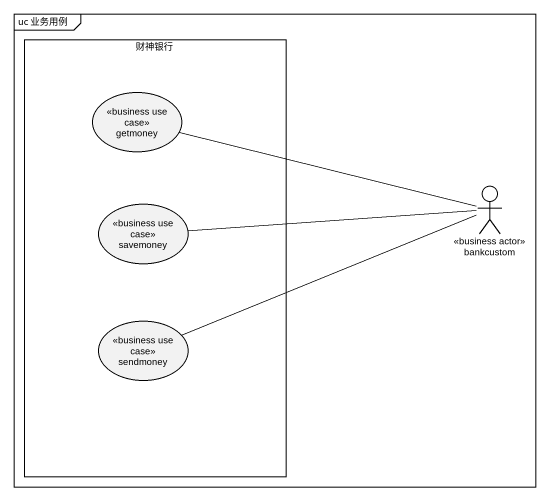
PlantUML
@startuml
mainframe uc 业务用例
rectangle 财神银行 {
  usecase getmoney <<business use case>>
  usecase savemoney <<business use case>>
  usecase sendmoney <<business use case>>
}
actor bankcustom <<business actor>>
bankcustom -left- getmoney
bankcustom -left- savemoney
bankcustom -left- sendmoney
@enduml
